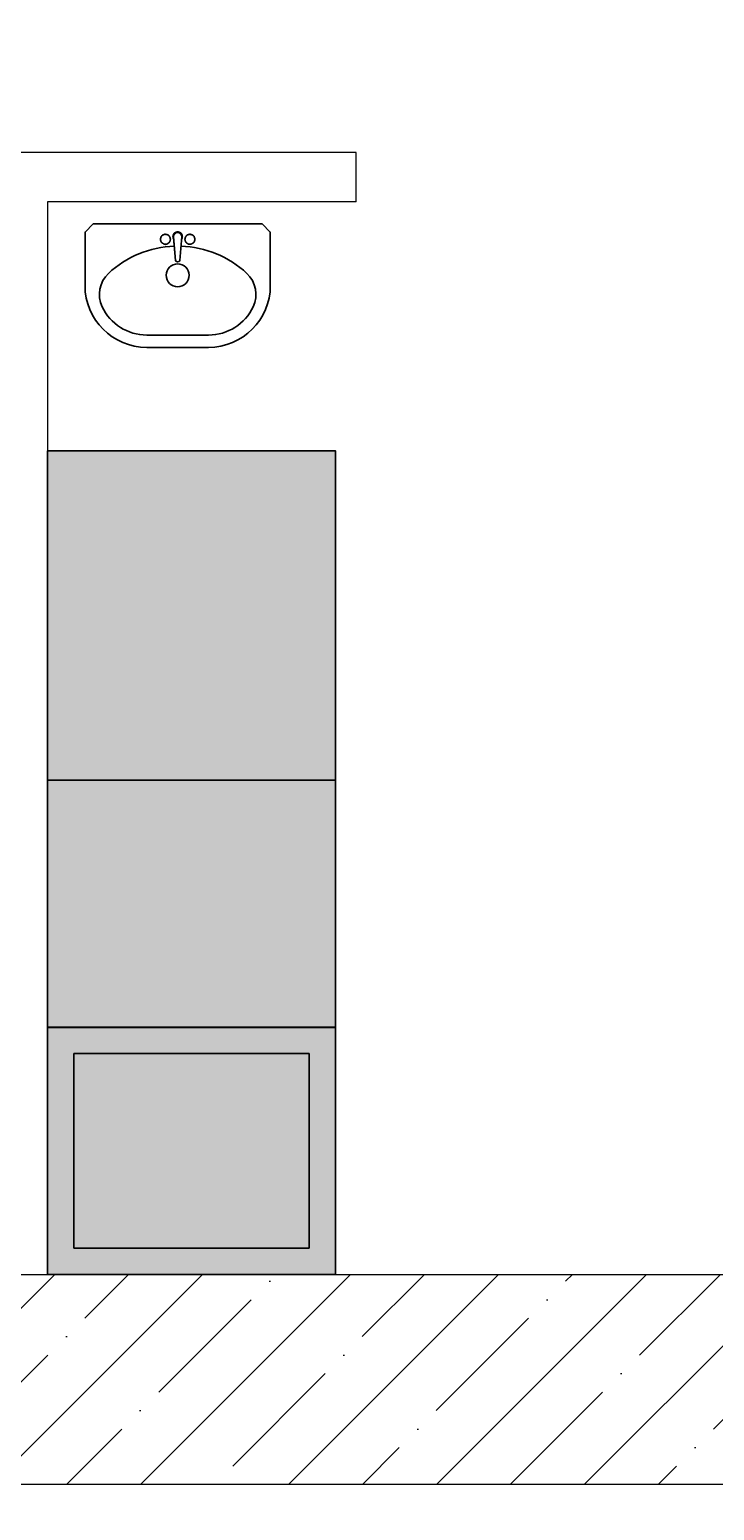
# Model space of a CAD drawing. Header units: millimetres. Extents: x -64157 to 9394, y -60673 to 2699.
# Drawn here: x -59350 to -57687, y -50936 to -47339 of the extents above; entities that cross this region are included whole.
import ezdxf

# ---------------------------------------------------------------- set-up
doc = ezdxf.new("R2010")
doc.units = ezdxf.units.MM
doc.layers.add('Новое оБорудование', color=1, linetype='Continuous', lineweight=30)

# ---------------------------------------------------------------- blocks, each defined once
blk = doc.blocks.new('*U116')
h = blk.add_hatch(color=256)
h.dxf.hatch_style = 1
h.set_gradient(color1=(147, 149, 152), color2=(199, 200, 202), name='INVCURVED')
h.paths.add_polyline_path([(-699.9999999998399, -600), (1.60184754349757e-10, -600), (0, 0), (-700, 0)])
blk.add_lwpolyline([(-700, 0), (0, 0), (1.600710675120354e-10, -600), (-699.9999999998399, -600)], close=True)
blk = doc.blocks.new('*U117')
h = blk.add_hatch(color=256)
h.dxf.hatch_style = 1
h.set_gradient(color1=(147, 149, 152), color2=(199, 200, 202), name='INVCURVED')
h.paths.add_polyline_path([(-699.999999999789, -800), (2.110027708113194e-10, -800), (-1.13686837721616e-13, 0), (-700, 5.684341886080801e-14)])
blk.add_lwpolyline([(-700, 0), (0, 0), (2.110027708113194e-10, -800), (-699.999999999789, -800)], close=True)
blk = doc.blocks.new('*U8')
at = {"true_color": 0x939598}
h = blk.add_hatch(color=252, dxfattribs=at)
h.dxf.hatch_style = 1
h.paths.add_polyline_path([(600.54639751184, 2.273736754432321e-13), (0, 5.684341886080801e-14), (0, -700), (600.5463975118399, -699.9999999999998)])
h.paths.add_polyline_path([(536.5012545356803, -635.95485702384), (64.04514297615981, -635.9548570238402), (64.0451429761597, -64.04514297618891), (536.5012545356805, -64.04514297618852)], flags=16)
at = {"true_color": 0xc7c8ca}
h = blk.add_hatch(color=9, dxfattribs=at)
h.dxf.hatch_style = 1
h.paths.add_polyline_path([(536.5012545356805, -64.04514297618846), (64.0451429761597, -64.04514297618874), (64.0451429761597, -635.9548570238402), (536.5012545356803, -635.9548570238398)])
for p, q in [((0, 0), (600.54639751184, 2.941828893809396e-13)), ((600.54639751184, 2.941828893809396e-13), (0, 0)), ((0, 0), (-5.048709793414476e-29, -700)), ((600.54639751184, 2.941828893809396e-13), (600.5463975118399, -699.9999999999998)), ((600.5463975118399, -699.9999999999998), (600.54639751184, 2.941828893809396e-13)), ((536.5012545356805, -64.04514297618853), (64.04514297615972, -64.04514297618877)), ((64.04514297615972, -64.04514297618877), (64.04514297615968, -635.9548570238402)), ((536.5012545356803, -635.95485702384), (536.5012545356805, -64.04514297618853)), ((64.04514297615968, -635.9548570238402), (536.5012545356803, -635.95485702384)), ((600.5463975118399, -699.9999999999998), (-5.048709793414476e-29, -700)), ((-5.048709793414476e-29, -700), (600.5463975118399, -699.9999999999998))]:
    blk.add_line(p, q)
blk = doc.blocks.new('s_46')
at = {"ltscale": 600}
h = blk.add_hatch(color=256, dxfattribs=at)
edge = h.paths.add_edge_path()
edge.add_line((13.45184378023259, 62.04360352296499), (14.15927104179718, 54.09782096462732))
edge.add_ellipse((4.212458010588307, 52.31250418393756), major_axis=(-10.10576298371302, 2.475116312015591e-15), ratio=1, start_angle=540, end_angle=550.1754626554053, ccw=False)
edge.add_arc((4.212458010588307, 52.31250418393756), 10.10576298371302, 270, 360, ccw=False)
edge.add_line((4.212458010588307, 42.20674120020703), (4.212458010588307, 41.28018079043977))
edge.add_line((4.212458010588307, 41.28018079040339), (11.85106942148559, 41.28018079040339))
edge.add_arc((4.212458010588307, 52.31250418393756), 13.41866400745597, 664.6981342835142, 766.4847699121553)
h.paths.add_polyline_path([(4.212458010588307, 41.28018079040339), (-3.426153400272597, 41.28018079040339, 0.152566653256377), (4.212458010588307, 38.8938401764608)])
h.paths.add_polyline_path([(11.85106942144921, 41.28018079040339), (4.212458010588307, 41.28018079040339), (4.212458010588307, 38.8938401764608, 0.1525666532563772)])
h.paths.add_polyline_path([(-5.734355020395014, 54.09782096461277), (-5.026927758881357, 62.04360352296499, 0.4758332592079194), (-3.426153400272597, 41.28018079040339), (4.212458010588307, 41.28018079040339), (4.212458010588307, 42.20674120020703, -0.4672400657637396)])
for p, q in [((-5.893304973142222, 52.31250418385025), (-0.714987907151226, 110.4750654234667)), ((-5.893304973142222, 52.31250418385025), (-0.714987907151226, 110.4750654234667)), ((9.139903928502463, 110.475065423554), (14.15927104174625, 54.09782096461277)), ((14.31822099431884, 52.31250418385025), (9.139903928502463, 110.475065423554)), ((14.15927104174625, 54.09782096461277), (14.31822099431884, 52.31250418385025))]:
    blk.add_line(p, q, dxfattribs=at)
blk.add_lwpolyline([(-220.7875419894117, 171.2801807903452, -0.414213562373095), (-70.7875419894117, 321.2801807903452), (79.2124580105883, 321.2801807904325, -0.414213562373095), (229.2124580105883, 171.2801807904325), (229.2124580105883, 41.28018079040339), (209.2124580107047, 21.2801807904325), (-200.7875419893535, 21.28018079034518), (-220.7875419894117, 41.28018079040339)], format="xyb", close=True, dxfattribs=at)
blk.add_lwpolyline([(12.26164246437838, 75.41187665969483, 0.1816379869150311), (172.1859176590806, 141.538342154061, 0.3263505073803009), (187.6570333366981, 222.6589125997853, 0.2898144196813102), (79.21245801076293, 291.2801807904325), (-70.78754198923707, 291.2801807903452, 0.2898144196813102), (-179.2321173155215, 222.6589125996979, 0.3263505073803007), (-163.7610016377294, 141.538342154061, 0.1816379869150315), (-3.836726442852523, 75.41187665960751)], format="xyb", dxfattribs=at)
for points in [[(-16.83803374727722, 67.43055756771355), (-17.02338931558188, 67.50428807432763), (-17.22058725368697, 67.56961317334208), (-17.42189012444578, 67.6347039079701), (-17.61956049106084, 67.70773132116301), (-17.80586091603618, 67.79686645595939), (-17.97305396257434, 67.91028035557247), (-18.11578784312587, 68.05326030802098), (-18.23825336818118, 68.21955858168076), (-18.34702699835179, 68.40004368982045), (-18.44868519355077, 68.58558414605795), (-18.54980441438965, 68.76704846357461), (-18.65696112113073, 68.9353051558137), (-18.77673177386168, 69.08122273621848), (-18.91569283319404, 69.19566971814493), (-19.07841429975815, 69.27267628890695), (-19.26144033775199, 69.31891933156294), (-19.45930865121773, 69.34423740339116), (-19.66655694507062, 69.35846906132065), (-19.87772292352747, 69.37145286262967), (-20.0873442911543, 69.39302736415993), (-20.2899587523425, 69.43303112310241), (-20.48010401183274, 69.50130269664805), (-20.65391131333308, 69.60429419830325), (-20.81388605764369, 69.73491196823306), (-20.96412718523061, 69.8826759030926), (-21.10873363655992, 70.03710589953698), (-21.25180435174843, 70.18772185422131), (-21.39743827126222, 70.3240436638007), (-21.54973433539271, 70.43559122501756), (-21.71279148443136, 70.5118844343524), (-21.88955151231494, 70.54600451889564), (-22.07832762773614, 70.54527802669327), (-22.27627589285839, 70.52059283622657), (-22.4805523698451, 70.48283682571491), (-22.68831312085968, 70.44289787355228), (-22.89671420806553, 70.41166385821998), (-23.10291169380071, 70.40002265802468), (-23.30406164005399, 70.41886215136037), (-23.49802141042892, 70.4753938675276), (-23.68545357254334, 70.56212393892929), (-23.86772199510597, 70.66788214896224), (-24.04619054717477, 70.78149828102323), (-24.2222230976331, 70.89180211850908), (-24.39718351518968, 70.98762344472925), (-24.57243566872785, 71.05779204316786), (-24.74934342730558, 71.09113769704709), (-24.92903553397628, 71.08022740500746), (-25.11170022917213, 71.03257702605333), (-25.2972906283685, 70.95943963443278), (-25.48575984616764, 70.87206830448122), (-25.67706099752104, 70.7817161102721), (-25.87114719772944, 70.69963612605352), (-26.0679715613951, 70.63708142607356), (-26.26748720381875, 70.60530508466763), (-26.46941223740578, 70.61182491958607), (-26.67252476507565, 70.64921772302478), (-26.87536788737634, 70.70632503094384), (-27.07648470485583, 70.77198837930337), (-27.27441831788747, 70.8350493038015), (-27.46771182701923, 70.88434934031102), (-27.6549083327991, 70.90873002487933), (-27.83455093560042, 70.89703289329191), (-28.00620139669627, 70.84190539614065), (-28.17349611973623, 70.75121864315588), (-28.34109016874572, 70.63664965887438), (-28.51363860827405, 70.50987546765828), (-28.69579650234664, 70.38257309404435), (-28.89221891516354, 70.26641956248204), (-29.10756091127405, 70.17309189750813), (-29.3464775547036, 70.11426712348475), (-29.61160253512207, 70.0940409177856), (-29.89748404390411, 70.0861835690448), (-30.19664889771957, 70.05688401864609), (-30.50162391323829, 69.9723312081478), (-30.80493590747938, 69.79871407902101), (-31.09911169676343, 69.50222157256212), (-31.37667809793493, 69.0490426304168), (-31.63016192783834, 68.40536619405611), (-32.32050594605971, 68.4500712644367), (-32.84873653826071, 68.3918758847285), (-33.24226493795868, 68.25193804170704), (-33.52850237919483, 68.05141572232242), (-33.73486009566113, 67.8114669136994), (-33.88874932087492, 67.5532496026135), (-34.01758128887741, 67.29792177610216), (-34.14876723336056, 67.06664142102818), (-34.30371923936764, 66.87550954936887), (-34.47985279804561, 66.72039927294827), (-34.66858425136888, 66.59212672835565), (-34.86132994201034, 66.48150805244222), (-35.04950621211901, 66.37935938188457), (-35.22452940384392, 66.27649685335928), (-35.37781585985795, 66.16373660371755), (-35.50078192248475, 66.03189476963598), (-35.58785390376579, 65.87432967920904), (-35.64549799636006, 65.69456842611544), (-35.68319036299363, 65.49868029527715), (-35.7104071660433, 65.2927345718781), (-35.73662456823513, 65.08280054092756), (-35.77131873212056, 64.87494748734753), (-35.82396582007641, 64.67524469623459), (-35.90404199482873, 64.48976145259803), (-36.01774371694773, 64.3227640100813), (-36.15814863995183, 64.17130649695173), (-36.31505471485434, 64.0306400101108), (-36.47825989319244, 63.89601564637269), (-36.6375621263287, 63.76268450255156), (-36.78275936545106, 63.62589767554891), (-36.90364956192207, 63.48090626226622), (-36.99003066710429, 63.32296135951765), (-37.03518227743916, 63.14869254492805), (-37.04631056915969, 62.96024331927765), (-37.03410336375237, 62.7611356638954), (-37.00924848217983, 62.55489156045951), (-36.98243374592857, 62.34503299021162), (-36.96434697631048, 62.13508193491725), (-36.96567599463742, 61.92856037581805), (-36.99710862222128, 61.72899029450491), (-37.06570762058254, 61.53896291530691), (-37.16403551277472, 61.35734643402975), (-37.28102976223454, 61.18207828939194), (-37.40562783187488, 61.0110959201993), (-37.52676718513248, 60.84233676508302), (-37.63338528544409, 60.67373826284893), (-37.7144195958972, 60.50323785204091), (-37.75880757992854, 60.3287729715521), (-37.75920177751686, 60.14875038337777), (-37.72311503690435, 59.96345414296957), (-37.66177528270055, 59.77363762940513), (-37.58641044021351, 59.58005422132555), (-37.5082484340528, 59.38345729780849), (-37.43851718935184, 59.18460023758234), (-37.38844463089481, 58.98423641963745), (-37.36925868364051, 58.78311922278954), (-37.38844463089481, 58.58200202594162), (-37.43851718935184, 58.38163820799673), (-37.5082484340528, 58.18278114777058), (-37.58641044021351, 57.98618422425352), (-37.66177528287517, 57.79260081626126), (-37.72311503690435, 57.60278430260951), (-37.75920177751686, 57.4174880622013), (-37.75880757992854, 57.23746547402698), (-37.7144195958972, 57.06300059353816), (-37.63338528544409, 56.89250018273015), (-37.52676718530711, 56.72390168049606), (-37.40562783187488, 56.55514252537978), (-37.28102976223454, 56.38416015618714), (-37.16403551277472, 56.20889201154932), (-37.06570762058254, 56.02727553035947), (-36.99710862222128, 55.83724815107416), (-36.96567599463742, 55.63767806976102), (-36.96434697631048, 55.43115651066182), (-36.98243374592857, 55.22120545536745), (-37.00924848217983, 55.01134688520688), (-37.03410336375237, 54.80510278168367), (-37.04631056933431, 54.60599512638873), (-37.03518227743916, 54.41754590065102), (-36.99003066710429, 54.24327708606143), (-36.90364956192207, 54.08533218331286), (-36.78275936545106, 53.94034077003016), (-36.6375621263287, 53.80355394302751), (-36.47825989319244, 53.67022279920639), (-36.31505471502896, 53.53559843546827), (-36.15814863995183, 53.39493194862735), (-36.01774371712236, 53.24347443549777), (-35.90404199482873, 53.07647699298104), (-35.82396582007641, 52.89099374934449), (-35.77131873212056, 52.69129095823155), (-35.73662456823513, 52.48343790465151), (-35.71040716621792, 52.27350387370097), (-35.68319036299363, 52.06755815021461), (-35.64549799653469, 51.87167001946364), (-35.58785390376579, 51.69190876637003), (-35.50078192248475, 51.53434367594309), (-35.3778353385278, 51.40284301002976), (-35.22468523163116, 51.29247093791491), (-35.05003213009331, 51.19609060572111), (-34.86257656256203, 51.10656515930896), (-34.67101905716117, 51.01675774488831), (-34.48406014236389, 50.91953150840709), (-34.31040034646867, 50.80774959607515), (-34.15874019777402, 50.67427515375311), (-34.03505195630714, 50.5145333421824), (-33.93439480883535, 50.3341973797942), (-33.84909967368003, 50.14150249981321), (-33.77149746881332, 49.94468393520219), (-33.69391911290586, 49.75197691909852), (-33.60869552427903, 49.57161668455228), (-33.50815762107959, 49.41183846470085), (-33.38463632145431, 49.28087749250699), (-33.23284944484476, 49.18408373402781), (-33.05706241185544, 49.11526608630084), (-32.86392754490953, 49.06534817945794), (-32.66009716555709, 49.02525364354369), (-32.45222359569743, 48.98590610860265), (-32.24695915722987, 48.93822920459206), (-32.05095617187908, 48.8731465615565), (-31.870866961719, 48.78158180962782), (-31.71133844077121, 48.65761859554914), (-31.5689958925941, 48.50798063381808), (-31.43845919286832, 48.34255165536888), (-31.31434821744915, 48.17121539139771), (-31.19128284219187, 48.00385557310074), (-31.06388294277713, 47.85035593167413), (-30.92676839523483, 47.72060019822675), (-30.77455907507101, 47.62447210386745), (-30.60346923320321, 47.56846716045402), (-30.41609062027419, 47.54552800310194), (-30.21660936163971, 47.54520904741366), (-30.00921158283018, 47.55706470907899), (-29.79808340937598, 47.570649403875), (-29.58741096680751, 47.57551754757878), (-29.38138038065517, 47.56122355579282), (-29.18417777627474, 47.51732184420689), (-28.99883273948217, 47.43692629240104), (-28.8237486963626, 47.32738863455597), (-28.65617253311211, 47.19962006882997), (-28.49335113610141, 47.06453179311939), (-28.33253139152657, 46.9330350055825), (-28.1709601857583, 46.81604090429028), (-28.00588440499268, 46.72446068713907), (-27.83455093577504, 46.66920555219986), (-27.6549083327991, 46.65750842061243), (-27.46771182701923, 46.68188910518074), (-27.27441831788747, 46.73118914177758), (-27.07648470485583, 46.79425006627571), (-26.87536788755096, 46.85991341454792), (-26.67252476525027, 46.91702072246699), (-26.4694122375804, 46.95441352590569), (-26.26748720399337, 46.96093336082413), (-26.06797156156972, 46.9291570194182), (-25.87114719772944, 46.86660231943824), (-25.67706099769566, 46.78452233530697), (-25.48575984616764, 46.69417014101055), (-25.2972906283685, 46.60679881105898), (-25.11170022934675, 46.53366141943843), (-24.92903553397628, 46.4860110404843), (-24.74934342730558, 46.47510074844467), (-24.57243566890247, 46.5084464023239), (-24.3971835153643, 46.57861500076251), (-24.22222309780773, 46.67443632698269), (-24.0461905473494, 46.78474016446853), (-23.86772199528059, 46.89835629652953), (-23.68545357254334, 47.00411450656247), (-23.49802141060354, 47.09084457796416), (-23.30406164022861, 47.14737629413139), (-23.10291169380071, 47.16621578746708), (-22.89671420806553, 47.15457458727178), (-22.68831312085968, 47.12334057193948), (-22.4805523698451, 47.08340161977685), (-22.27627589285839, 47.04564560926519), (-22.07832762791077, 47.02096041871118), (-21.88955151248956, 47.02023392650881), (-21.71279148443136, 47.05435401113937), (-21.54973433539271, 47.1306472204742), (-21.39743827126222, 47.24219478160376), (-21.25180435174843, 47.37851659118314), (-21.10873363655992, 47.52913254586747), (-20.96412718540523, 47.68356254231185), (-20.81388605764369, 47.83132647717139), (-20.65391131333308, 47.9619442471012), (-20.48010401200736, 48.06493574884371), (-20.28995875251712, 48.13320732230204), (-20.0873442911543, 48.17321108133183), (-19.87772292352747, 48.1947855828621), (-19.66655694507062, 48.2077693840838), (-19.45930865139235, 48.2220010421006), (-19.26144033775199, 48.24731911384151), (-19.07841429993277, 48.29356215667212), (-18.91569283319404, 48.37056872743415), (-18.77673177403631, 48.4850157093606), (-18.65696112113073, 48.63093328976538), (-18.54980441456428, 48.79918998200446), (-18.4486851937254, 48.98065429960843), (-18.34702699835179, 49.16619475575862), (-18.2382533683558, 49.34667986398563), (-18.11578784312587, 49.5129781376454), (-17.97305396274896, 49.65595809000661), (-17.8058609162108, 49.76937198961969), (-17.61956049106084, 49.85850712450338), (-17.4218901246204, 49.93153453769628), (-17.22058725368697, 49.996625272237), (-17.02338931558188, 50.06195037133875), (-16.83803374727722, 50.13568087795284), (-16.67225798609434, 50.22598783511785), (-16.53379946883069, 50.34104228604701), (-16.42766593385022, 50.48645191569813), (-16.34794632298872, 50.65757097714231), (-16.28599987912457, 50.84719036528259), (-16.23318584513618, 51.04810097528389), (-16.18086346407654, 51.25309370196192), (-16.12039197882405, 51.4549594403943), (-16.04313063243171, 51.64648908557137), (-15.94043866742868, 51.82047353248345), (-15.8067031877581, 51.97190354572376), (-15.64842273970135, 52.10456936812261), (-15.47512373042991, 52.22446111202589), (-15.29633256676607, 52.33756888969219), (-15.12157565605594, 52.44988281364203), (-14.96037940529641, 52.567392996134), (-14.82227022130974, 52.69608954960131), (-14.71677451161668, 52.84196258638985), (-14.65013726119651, 53.00919824198354), (-14.61547776852967, 53.19476674450561), (-14.60263391025364, 53.39383434504271), (-14.60144356318051, 53.60156729485607), (-14.60174460412236, 53.81313184503233), (-14.59337490954204, 54.02369424700737), (-14.566172356077, 54.22842075169319), (-14.50997482053936, 54.42247761052568), (-14.41809999983525, 54.6024088327249), (-14.29778487142175, 54.77026946117985), (-14.1597462335485, 54.92949229647638), (-14.01470088359201, 55.08351013963693), (-13.87336561962729, 55.23575579150929), (-13.74645723938011, 55.38966205302859), (-13.64469254092546, 55.54866172495531), (-13.5787883218145, 55.71618760822457), (-13.55583441938506, 55.89474125843844), (-13.56841282837559, 56.08309925056528), (-13.60547858278733, 56.27910691397847), (-13.65598671662156, 56.48060957840062), (-13.70889226370491, 56.68545257346705), (-13.7531502583879, 56.89148122872575), (-13.7777157346718, 57.09654087381205), (-13.77154372638324, 57.29847683827393), (-13.72730239736848, 57.49560352915432), (-13.65251243085368, 57.68811166286469), (-13.55840763938613, 57.8766610333987), (-13.45622183586238, 58.06191143448814), (-13.35718883317895, 58.24452266012668), (-13.27254244388314, 58.42515450413339), (-13.2135164810461, 58.60446676041465), (-13.19134475721512, 58.78311922278954), (-13.2135164810461, 58.96177168516442), (-13.27254244388314, 59.14108394144569), (-13.35718883317895, 59.3217157854524), (-13.45622183586238, 59.50432701109094), (-13.55840763938613, 59.68957741218037), (-13.65251243085368, 59.87812678271439), (-13.72730239736848, 60.07063491642475), (-13.77154372638324, 60.26776160730515), (-13.7777157346718, 60.46969757176703), (-13.7531502583879, 60.67475721685332), (-13.70889226370491, 60.88078587211203), (-13.65598671662156, 61.08562886717846), (-13.60547858278733, 61.28713153160061), (-13.56841282837559, 61.48313919501379), (-13.55583441938506, 61.67149718714063), (-13.5787883218145, 61.8500508373545), (-13.64469254092546, 62.01757672062377), (-13.74645723938011, 62.17657639255049), (-13.87336561962729, 62.33048265406978), (-14.01470088359201, 62.48272830594215), (-14.15974623337388, 62.63674614910269), (-14.29778487142175, 62.79596898448654), (-14.41809999983525, 62.96382961285417), (-14.50997482053936, 63.14376083514071), (-14.566172356077, 63.33781769388588), (-14.59337490936741, 63.5425441985717), (-14.60174460412236, 63.75310660054674), (-14.60144356318051, 63.96467115081032), (-14.60263391025364, 64.17240410053637), (-14.61547776835505, 64.37147170116077), (-14.65013726102188, 64.55704020359553), (-14.71677451144205, 64.72427585918922), (-14.82227022130974, 64.87014889597776), (-14.96037940529641, 64.99884544944507), (-15.12157565605594, 65.11635563193704), (-15.29633256676607, 65.22866955588688), (-15.47512373042991, 65.3417773336405), (-15.64842273970135, 65.46166907745646), (-15.8067031877581, 65.59433489985531), (-15.94043866742868, 65.74576491309563), (-16.04313063225709, 65.9197493600077), (-16.12039197882405, 66.11127900527208), (-16.18086346407654, 66.31314474370447), (-16.23318584513618, 66.5181374703825), (-16.28599987912457, 66.71904808029649), (-16.34794632298872, 66.90866746843676), (-16.42766593385022, 67.07978652988095), (-16.53379946883069, 67.22519615953206), (-16.67225798609434, 67.34025061046123)], [(22.08090273779817, 61.08562886709115), (22.03039460413856, 61.2871315315133), (21.99332884972682, 61.48313919501379), (21.9807504407363, 61.67149718705332), (22.00370434316574, 61.85005083726719), (22.06960856210208, 62.01757672053645), (22.17137326073134, 62.17657639246318), (22.29828164080391, 62.33048265398247), (22.43961690476863, 62.48272830585483), (22.58466225472512, 62.63674614901538), (22.72270089277299, 62.79596898439922), (22.84301602118649, 62.96382961276686), (22.93489084189059, 63.1437608350534), (22.99108837742824, 63.33781769379857), (23.01829093071865, 63.5425441985717), (23.0266606254736, 63.75310660045943), (23.02635958453175, 63.96467115072301), (23.02754993160488, 64.17240410053637), (23.04039378970629, 64.37147170107346), (23.07505328237312, 64.55704020350822), (23.14169053279329, 64.72427585910191), (23.24718624266097, 64.87014889589045), (23.38529542664764, 64.99884544935776), (23.54649167740718, 65.11635563193704), (23.72124858811731, 65.22866955579957), (23.90003975178115, 65.34177733355318), (24.07333876105258, 65.46166907736915), (24.23161920910934, 65.594334899768), (24.36535468877992, 65.74576491300832), (24.46804665360833, 65.9197493600077), (24.54530800017528, 66.11127900518477), (24.60577948542777, 66.31314474361716), (24.65810186648741, 66.51813747029519), (24.71091590047581, 66.71904808020918), (24.77286234433996, 66.90866746834945), (24.85258195520146, 67.07978652979364), (24.95871549018193, 67.22519615953206), (25.09717400744557, 67.34025061046123), (25.26294976862846, 67.43055756771355), (25.44830533693312, 67.50428807432763), (25.64550327503821, 67.56961317334208), (25.84680614579702, 67.6347039079701), (26.04447651241207, 67.70773132116301), (26.23077693756204, 67.79686645595939), (26.3979699841002, 67.91028035557247), (26.54070386447711, 68.05326030802098), (26.66316938970704, 68.21955858168076), (26.77194301970303, 68.40004368982045), (26.87360121507663, 68.58558414605795), (26.97472043591551, 68.76704846357461), (27.08187714248197, 68.9353051558137), (27.20164779538754, 69.08122273621848), (27.34060885454528, 69.19566971814493), (27.50333032128401, 69.27267628890695), (27.68635635910323, 69.31891933165025), (27.88422467274358, 69.34423740347847), (28.09147296642186, 69.35846906140796), (28.30263894487871, 69.37145286262967), (28.51226031250553, 69.39302736424725), (28.71487477386836, 69.43303112318972), (28.90502003318397, 69.50130269673537), (29.07882733468432, 69.60429419839056), (29.23880207899492, 69.73491196832038), (29.38904320658185, 69.88267590317992), (29.53364965791116, 70.0371058996243), (29.67672037309967, 70.18772185430862), (29.82235429261345, 70.324043663888), (29.97465035674395, 70.43559122501756), (30.1377075057826, 70.51188443443971), (30.31446753366617, 70.54600451898295), (30.50324364908738, 70.54527802678058), (30.70119191420963, 70.52059283622657), (30.90546839119634, 70.48283682571491), (31.11322914221091, 70.4428978736396), (31.32163022941677, 70.41166385830729), (31.52782771515194, 70.400022658112), (31.72897766157985, 70.41886215144768), (31.92293743178016, 70.4753938675276), (32.11036959389457, 70.56212393892929), (32.29263801663183, 70.66788214896224), (32.47110656870063, 70.78149828102323), (32.64713911898434, 70.89180211850908), (32.82209953654092, 70.98762344481656), (32.99735169025371, 71.05779204316786), (33.17425944865681, 71.09113769704709), (33.35395155532751, 71.08022740500746), (33.53661625069799, 71.03257702605333), (33.72220664971974, 70.9594396345201), (33.91067586751888, 70.87206830448122), (34.1019770190469, 70.7817161102721), (34.29606321908068, 70.69963612605352), (34.49288758292096, 70.63708142616088), (34.69240322534461, 70.60530508466763), (34.89432825893164, 70.61182491958607), (35.09744078660151, 70.64921772302478), (35.3002839089022, 70.70632503103116), (35.50140072620707, 70.77198837930337), (35.6993343392387, 70.8350493038015), (35.89262784837047, 70.88434934039833), (36.07982435415033, 70.90873002487933), (36.25946695695166, 70.89703289329191), (36.43111741804751, 70.84190539614065), (36.59841214108746, 70.75121864315588), (36.76600619009696, 70.63664965887438), (36.93855462962529, 70.50987546765828), (37.12071252369788, 70.38257309404435), (37.3171349366894, 70.26641956248204), (37.53247693262529, 70.17309189750813), (37.77139357605483, 70.11426712348475), (38.03651855647331, 70.0940409177856), (38.32240006525535, 70.0861835690448), (38.62156491907081, 70.05688401864609), (38.92653993476415, 69.9723312081478), (39.22985192883061, 69.7987140789337), (39.52402771811467, 69.50222157256212), (39.80159411928616, 69.0490426304168), (40.05507794918958, 68.4053661939688), (40.74542196741095, 68.4500712644367), (41.27365255961195, 68.3918758846412), (41.66718095948454, 68.25193804161972), (41.95341840054607, 68.05141572232242), (42.15977611701237, 67.8114669136121), (42.31366534240078, 67.5532496025262), (42.44249731022865, 67.29792177601485), (42.5736832547118, 67.06664142094087), (42.72863526071887, 66.87550954936887), (42.90476881939685, 66.72039927286096), (43.09350027272012, 66.59212672826834), (43.28624596336158, 66.48150805235491), (43.47442223347025, 66.37935938179726), (43.64944542536978, 66.27649685335928), (43.80273188138381, 66.16373660371755), (43.92569794383598, 66.03189476963598), (44.01276992511703, 65.87432967912173), (44.0704140177113, 65.69456842602813), (44.10810638434486, 65.49868029527715), (44.13532318739453, 65.2927345718781), (44.16154058958637, 65.08280054084025), (44.1962347534718, 64.87494748726021), (44.24888184142765, 64.67524469614727), (44.32895801617997, 64.48976145251072), (44.44265973829897, 64.32276400999399), (44.58306466130307, 64.17130649695173), (44.73997073620558, 64.03064001002349), (44.90317591454368, 63.89601564628538), (45.06247814767994, 63.76268450246425), (45.20767538680229, 63.6258976754616), (45.3285655832733, 63.48090626217891), (45.41494668845553, 63.32296135943034), (45.4600982987904, 63.14869254484074), (45.47122659051092, 62.96024331919034), (45.45901938492898, 62.76113566380809), (45.43416450353106, 62.5548915603722), (45.40734976727981, 62.34503299021162), (45.38926299766172, 62.13508193482994), (45.39059201598866, 61.92856037573074), (45.42202464357251, 61.7289902944176), (45.49062364193378, 61.5389629152196), (45.58895153412595, 61.35734643394244), (45.70594578341115, 61.18207828939194), (45.83054385322612, 61.01109592011198), (45.95168320648372, 60.84233676508302), (46.05830130679533, 60.67373826276162), (46.13933561724843, 60.50323785204091), (46.18372360127978, 60.32877297146479), (46.1841177988681, 60.14875038329046), (46.14803105825558, 59.96345414296957), (46.08669130405178, 59.77363762931782), (46.01132646156475, 59.58005422123824), (45.93316445540404, 59.38345729772118), (45.86343321070308, 59.18460023749503), (45.81336065224605, 58.98423641955014), (45.79417470499175, 58.78311922270223), (45.81336065224605, 58.58200202585431), (45.86343321070308, 58.38163820790942), (45.93316445540404, 58.18278114777058), (46.01132646156475, 57.98618422416621), (46.08669130405178, 57.79260081617394), (46.14803105808096, 57.6027843025222), (46.1841177988681, 57.4174880622013), (46.18372360127978, 57.23746547393966), (46.13933561724843, 57.06300059345085), (46.05830130679533, 56.89250018273015), (45.95168320648372, 56.72390168040874), (45.83054385322612, 56.55514252529247), (45.70594578341115, 56.38416015609982), (45.58895153412595, 56.20889201154932), (45.49062364193378, 56.02727553027216), (45.42202464339789, 55.83724815107416), (45.39059201598866, 55.63767806976102), (45.38926299766172, 55.43115651066182), (45.40734976727981, 55.22120545528014), (45.43416450335644, 55.01134688511956), (45.45901938492898, 54.80510278159636), (45.47122659051092, 54.60599512630142), (45.4600982987904, 54.41754590056371), (45.41494668845553, 54.24327708597411), (45.32856558309868, 54.08533218322555), (45.20767538662767, 53.94034076994285), (45.06247814750532, 53.8035539429402), (44.90317591454368, 53.67022279920639), (44.73997073620558, 53.53559843538096), (44.58306466130307, 53.39493194854003), (44.44265973829897, 53.24347443541046), (44.32895801617997, 53.07647699298104), (44.24888184125302, 52.89099374934449), (44.19623475329718, 52.69129095823155), (44.16154058958637, 52.48343790465151), (44.13532318739453, 52.27350387361366), (44.10810638434486, 52.06755815021461), (44.0704140177113, 51.87167001946364), (44.01276992511703, 51.69190876628272), (43.92569794366136, 51.53434367585578), (43.80275135970442, 51.40284301002976), (43.64960125280777, 51.29247093791491), (43.47494815144455, 51.1960906056338), (43.28749258373864, 51.10656515922165), (43.09593507851241, 51.016757744801), (42.90897616371512, 50.91953150840709), (42.73531636764528, 50.80774959598784), (42.58365621895064, 50.67427515375311), (42.45996797765838, 50.5145333421824), (42.35931083018659, 50.3341973797942), (42.27401569485664, 50.14150249981321), (42.19641349016456, 49.94468393520219), (42.1188351342571, 49.75197691909852), (42.03361154545564, 49.57161668455228), (41.9330736422562, 49.41183846461354), (41.80955234280555, 49.28087749250699), (41.65776546602137, 49.1840837339405), (41.48197843320668, 49.11526608630084), (41.28884356608614, 49.06534817945794), (41.0850131867337, 49.02525364354369), (40.87713961687405, 48.98590610851534), (40.67187517840648, 48.93822920459206), (40.47587219323032, 48.8731465615565), (40.29578298289562, 48.78158180962782), (40.13625446194783, 48.65761859554914), (39.99391191377072, 48.50798063373077), (39.86337521404494, 48.34255165528157), (39.73926423862576, 48.17121539139771), (39.61619886336848, 48.00385557310074), (39.48879896395374, 47.85035593167413), (39.35168441641144, 47.72060019813944), (39.19947509624762, 47.62447210378014), (39.02838525455445, 47.56846716045402), (38.8410066414508, 47.54552800310194), (38.64152538281633, 47.54520904732635), (38.43412760400679, 47.55706470907899), (38.22299943072721, 47.570649403875), (38.01232698798412, 47.57551754757878), (37.80629640183179, 47.56122355579282), (37.60909379745135, 47.51732184420689), (37.42374876065878, 47.43692629240104), (37.24866471753921, 47.32738863455597), (37.08108855428873, 47.19962006882997), (36.91826715727802, 47.06453179311939), (36.75744741270319, 46.93303500566981), (36.59587620693492, 46.81604090429028), (36.4308004261693, 46.72446068713907), (36.25946695695166, 46.66920555228717), (36.07982435397571, 46.65750842061243), (35.89262784837047, 46.68188910518074), (35.6993343392387, 46.73118914177758), (35.50140072620707, 46.79425006627571), (35.30028390872758, 46.85991341454792), (35.09744078642689, 46.91702072246699), (34.89432825875701, 46.954413525993), (34.69240322516998, 46.96093336082413), (34.49288758274633, 46.9291570194182), (34.29606321908068, 46.86660231943824), (34.10197701887228, 46.78452233530697), (33.91067586734425, 46.69417014109786), (33.72220664971974, 46.60679881105898), (33.53661625052337, 46.53366141943843), (33.35395155515289, 46.4860110404843), (33.17425944865681, 46.47510074844467), (32.99735169007909, 46.50844640241121), (32.82209953654092, 46.57861500076251), (32.64713911898434, 46.67443632707), (32.47110656852601, 46.78474016446853), (32.2926380164572, 46.89835629661684), (32.11036959389457, 47.00411450664978), (31.92293743178016, 47.09084457805147), (31.72897766140522, 47.14737629413139), (31.52782771497732, 47.16621578746708), (31.32163022941677, 47.15457458727178), (31.11322914203629, 47.12334057193948), (30.90546839102171, 47.08340161986416), (30.70119191420963, 47.0456456093525), (30.50324364908738, 47.0209604187985), (30.31446753366617, 47.02023392659612), (30.1377075057826, 47.05435401113937), (29.97465035674395, 47.13064722056151), (29.82235429261345, 47.24219478169107), (29.67672037309967, 47.37851659127045), (29.53364965791116, 47.52913254595478), (29.38904320658185, 47.68356254239916), (29.2388020788203, 47.8313264772587), (29.0788273345097, 47.96194424718851), (28.90502003318397, 48.06493574893102), (28.71487477369374, 48.13320732238935), (28.51226031250553, 48.17321108133183), (28.30263894487871, 48.19478558294941), (28.09147296642186, 48.20776938417112), (27.88422467256896, 48.22200104218791), (27.68635635892861, 48.24731911392882), (27.50333032110939, 48.29356215667212), (27.34060885454528, 48.37056872743415), (27.20164779521292, 48.4850157093606), (27.08187714248197, 48.63093328976538), (26.97472043574089, 48.79918998200446), (26.87360121490201, 48.98065429960843), (26.77194301952841, 49.16619475575862), (26.66316938953241, 49.34667986398563), (26.54070386447711, 49.51297813755809), (26.39796998392558, 49.65595809000661), (26.23077693738742, 49.76937198961969), (26.04447651223745, 49.85850712450338), (25.84680614579702, 49.93153453769628), (25.64550327486359, 49.996625272237), (25.44830533675849, 50.06195037133875), (25.26294976862846, 50.13568087795284), (25.09717400727095, 50.22598783520516), (24.95871549018193, 50.34104228604701), (24.85258195520146, 50.48645191561081), (24.77286234416533, 50.657570977055), (24.71091590030119, 50.84719036519527), (24.65810186648741, 51.04810097519658), (24.60577948542777, 51.2530937018746), (24.54530800017528, 51.45495944030699), (24.46804665360833, 51.64648908548406), (24.36535468877992, 51.82047353239614), (24.23161920910934, 51.97190354572376), (24.07333876105258, 52.1045693680353), (23.90003975160653, 52.22446111193858), (23.72124858811731, 52.33756888960488), (23.54649167740718, 52.44988281355472), (23.38529542647302, 52.56739299604669), (23.24718624266097, 52.696089549514), (23.14169053279329, 52.84196258630254), (23.07505328237312, 53.00919824189623), (23.04039378970629, 53.1947667444183), (23.02754993160488, 53.39383434495539), (23.02635958453175, 53.60156729476876), (23.02666062529897, 53.81313184503233), (23.01829093071865, 54.02369424692006), (22.99108837725362, 54.22842075169319), (22.93489084171597, 54.42247761043836), (22.84301602101186, 54.6024088327249), (22.72270089277299, 54.77026946109254), (22.58466225472512, 54.92949229638907), (22.43961690476863, 55.08351013963693), (22.29828164080391, 55.23575579150929), (22.17137326073134, 55.38966205294128), (22.06960856210208, 55.548661724868), (22.00370434316574, 55.71618760813726), (21.9807504407363, 55.89474125843844), (21.99332884972682, 56.08309925047797), (22.03039460413856, 56.27910691389116), (22.08090273779817, 56.48060957840062), (22.13380828505615, 56.68545257346705), (22.17806627973914, 56.89148122872575), (22.20263175602304, 57.09654087381205), (22.19645974773448, 57.29847683827393), (22.15221841871971, 57.49560352915432), (22.07742845220491, 57.68811166286469), (21.98332366073737, 57.87666103331139), (21.88113785721362, 58.06191143448814), (21.78210485453019, 58.24452266012668), (21.69745846523438, 58.42515450413339), (21.63843250239734, 58.60446676032734), (21.61626077856636, 58.78311922270223), (21.63843250239734, 58.96177168507711), (21.69745846523438, 59.14108394135837), (21.78210485453019, 59.32171578536509), (21.88113785721362, 59.50432701100362), (21.98332366073737, 59.68957741209306), (22.07742845220491, 59.87812678262708), (22.15221841871971, 60.07063491633744), (22.19645974773448, 60.26776160721784), (22.20263175602304, 60.46969757167972), (22.17806627973914, 60.67475721676601), (22.13380828505615, 60.88078587202472)]]:
    blk.add_lwpolyline(points, close=True, dxfattribs=at)
blk.add_circle((4.212458010588307, 146.2801807904034), 28, dxfattribs=at)
for centre, radius, start, end in [((4.212458010588307, 108.2109541267855), 5.422722861947412, 24.67830004152974, 155.3216999584702), ((4.212458010588307, 52.31250418393756), 10.10576298371234, 169.8245373479931, 0)]:
    blk.add_arc(centre, radius, start, end, dxfattribs=at)
for centre, major_axis, ratio, start_param, end_param in [((4.21245801076293, 110.475065423554), (-4.92744591785971, 1.206836315825427e-15), 0.6410240960233505, 3.141592653589793, 6.283185307179586), ((4.212458010588307, 52.31250418393756), (-10.10576298371302, 2.475116312015591e-15), 1, 6.105589980929039, 9.602373287019926)]:
    blk.add_ellipse(centre, major_axis=major_axis, ratio=ratio, start_param=start_param, end_param=end_param, dxfattribs=at)

msp = doc.modelspace()

# ---------------------------------------------------------------- hatches: boundary and pattern name
h = msp.add_hatch()
h.set_pattern_fill('ANSI35', color=256, scale=40)
h.set_pattern_definition([(45, (-52031.45669064333, 0), (-179.6051224213831, 179.6051224213831), []), (45, (-51851.85149064333, 0), (-179.6051224213831, 179.6051224213831), [317.5, -63.5, 0, -63.5])])
h.paths.add_polyline_path([(-63647.06919466476, -50872.50491035572), (-60697.06919466476, -50872.50491035572), (-60697.06919466476, -51172.50491035572), (-60577.06919466476, -51172.50491035572), (-60577.06919466476, -50872.50491035572), (-57207.06919466477, -50872.50491035572), (-57207.06919466477, -50362.50491035574), (-57717.06919466476, -50362.50491035574), (-57837.06919466476, -50362.50491035574), (-63647.06919466476, -50362.50491035574), (-63647.06919466476, -49092.50491035574), (-64057.06919466476, -49094.51471427731), (-64057.06919466476, -60572.50491035572), (-63087.06919466477, -60572.50491035572), (-63087.06919466477, -60162.50491035572), (-63647.06919466476, -60162.50491035572), (-63647.06919466476, -54122.50491035572), (-63647.06919466476, -53722.50491035572), (-62847.06919466476, -53722.50491035572), (-62847.06919466476, -53842.50491035572), (-61377.06919466476, -53842.50491035572), (-61377.06919466476, -53722.50491035572), (-60577.06919466476, -53722.50491035572), (-60577.06919466476, -51972.50491035572), (-60697.06919466476, -51972.50491035572), (-60697.06919466476, -53602.50491035572), (-63647.06919466476, -53602.50491035572)])
h.paths.add_polyline_path([(-52507.06919466477, -50362.50491035574), (-53087.06919466477, -50362.50491035574), (-53087.06919466476, -50872.50491035573), (-51887.06919466477, -50872.50491035573), (-51887.06919466476, -50362.50491035574), (-52387.06919466477, -50362.50491035574)])
h.paths.add_polyline_path([(-52387.06919466477, -44337.50491035574), (-51987.06919466477, -44337.50491035574), (-51987.06919466476, -43927.50491035574), (-52747.06919466477, -43927.50491035574), (-52747.06919466477, -44337.50491035574), (-52507.06919466477, -44337.50491035574)])
h.paths.add_polyline_path([(-57837.06919466476, -44562.50491035574), (-58017.06919466476, -44562.50491035572), (-58017.06919466477, -44337.50491035573), (-57397.06919466477, -44337.50491035574), (-57397.06919466477, -43927.50491035574), (-58612.06919466476, -43927.50491035574), (-58612.06919466476, -44332.50491035574), (-58512.06919466476, -44332.50491035574), (-58512.06919466476, -44562.50491035574)])

# ---------------------------------------------------------------- linework, layer by layer
for p, q in [((-58556.52279715295, -47637.50491035573), (-59426.52279715295, -47637.50491035573)), ((-58556.52279715295, -47757.50491035561), (-58556.52279715295, -47637.50491035573)), ((-58556.52279715295, -47757.50491035571), (-59306.52279715295, -47757.50491035571)), ((-59306.52279715295, -47757.50491035561), (-59306.52279715295, -50362.50491035577)), ((-63647.06919466476, -50362.50491035574), (-57837.06919466476, -50362.50491035574)), ((-57837.06919466476, -50362.50491035574), (-57717.06919466476, -50362.50491035574)), ((-57717.06919466476, -50362.50491035574), (-57207.06919466477, -50362.50491035574)), ((-53937.06919466477, -50872.50491035573), (-60577.06919466476, -50872.50491035572))]:
    msp.add_line(p, q)

# ---------------------------------------------------------------- block references
at = {"layer": 'Новое оБорудование', "rotation": 180}
for name, p in [('s_46', (-58985.89633945005, -47789.62887058324)), ('*U117', (-59306.52279715191, -49162.50491035574)), ('*U116', (-59306.5227971523, -49762.50491035574))]:
    msp.add_blockref(name, p, dxfattribs=at)
at = {"layer": 'Новое оБорудование', "xscale": -1, "rotation": 90}
msp.add_blockref('*U8', (-59306.5227971523, -49761.9585128439), dxfattribs=at)

doc.saveas('drawing.dxf')
